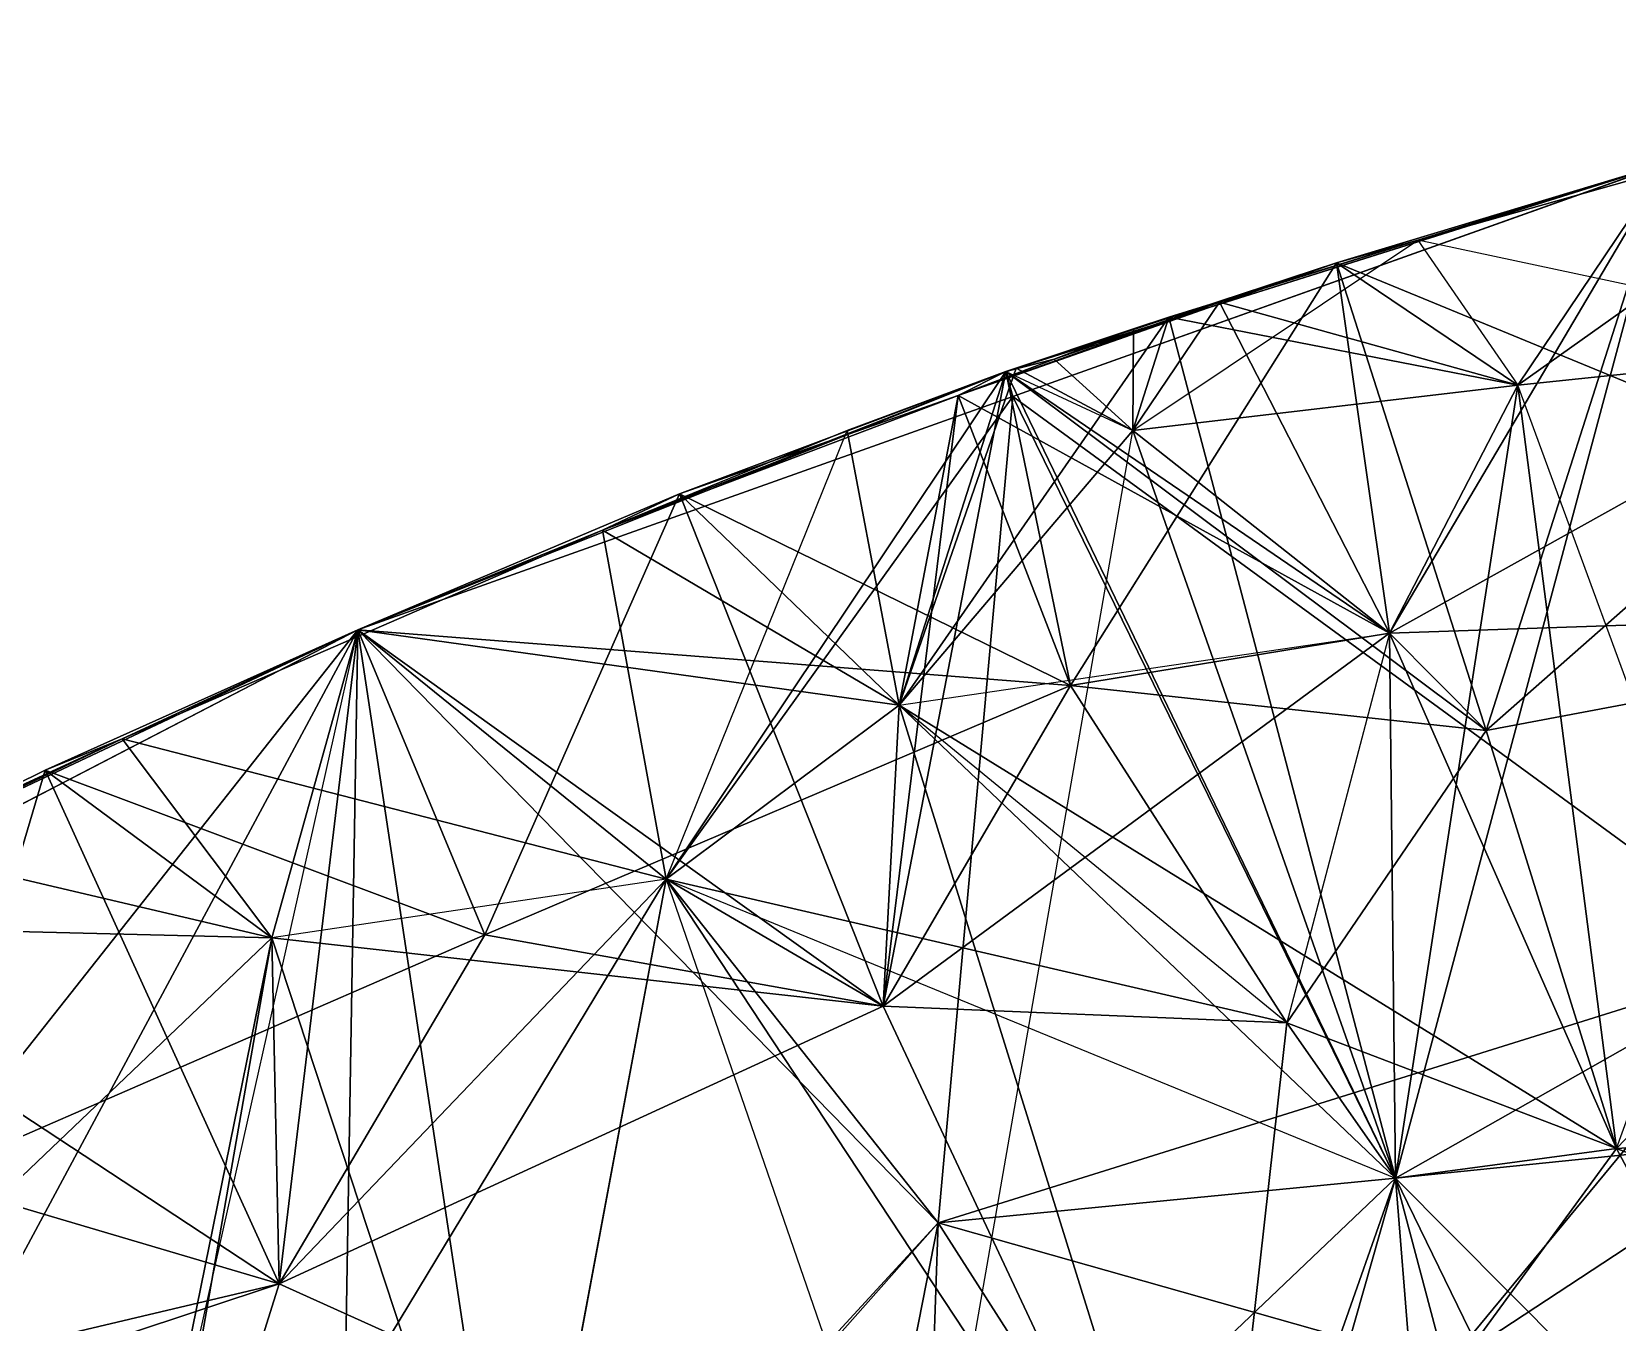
# Model space of a CAD drawing. Extents: x -22.5 to 0, y 0 to 22.5.
# Drawn here: x -9.68 to -6.18, y 19.082 to 21.93 of the extents above; entities that cross this region are included whole.
import ezdxf

# ---------------------------------------------------------------- set-up
doc = ezdxf.new("R2010")
doc.units = 0

msp = doc.modelspace()

# ---------------------------------------------------------------- linework, layer by layer
at = {"layer": 'Boundaries'}
for p, q in [((-8.96, 20.61, 58.95), (-6.07, 21.64, 58.95)), ((-7.53, 21.18, 54.58), (-6.07, 21.64, 54.58)), ((-8.96, 20.61, 54.58), (-7.53, 21.18, 54.58)), ((-11.68, 19.2, 58.95), (-8.96, 20.61, 58.95)), ((-10.34, 19.96, 54.58), (-8.96, 20.61, 54.58))]:
    msp.add_line(p, q, dxfattribs=at)
at = {"layer": 'Cylindrical crown wall'}
for points in [[(-6.07, 21.64, 58.95), (-4.94, 21.93, 57.58), (-6.07, 21.64, 56.77), (-7.17, 21.3, 57.58)], [(-6.07, 21.64, 55.67), (-5.32, 21.84, 55.13), (-6.07, 21.64, 54.58), (-6.8, 21.42, 55.13)], [(-6.07, 21.64, 56.77), (-5.32, 21.84, 56.22), (-6.07, 21.64, 55.67), (-6.8, 21.42, 56.22)], [(-8.96, 20.61, 58.95), (-6.07, 21.64, 58.95), (-7.53, 21.18, 57.86)], [(-6.07, 21.64, 58.95), (-7.17, 21.3, 57.58), (-7.53, 21.18, 57.86)], [(-6.8, 21.42, 56.22), (-6.07, 21.64, 55.67), (-6.8, 21.42, 55.13), (-7.53, 21.18, 55.67)], [(-7.53, 21.18, 57.13), (-7.17, 21.3, 57.58), (-6.07, 21.64, 56.77), (-6.8, 21.42, 56.22)], [(-6.07, 21.64, 54.58), (-7.53, 21.18, 54.58), (-6.8, 21.42, 55.13)], [(-7.53, 21.18, 55.67), (-6.8, 21.42, 55.13), (-7.53, 21.18, 54.58), (-8.25, 20.91, 55.13)], [(-8.25, 20.91, 56.22), (-7.53, 21.18, 57.13), (-6.8, 21.42, 56.22), (-7.53, 21.18, 55.67)], [(-7.88, 21.05, 57.58), (-7.53, 21.18, 57.86), (-7.17, 21.3, 57.58), (-7.53, 21.18, 57.13)], [(-8.96, 20.61, 58.95), (-7.53, 21.18, 57.86), (-7.88, 21.05, 57.58)], [(-8.25, 20.91, 56.22), (-7.53, 21.18, 55.67), (-8.25, 20.91, 55.13), (-8.96, 20.61, 55.67)], [(-8.96, 20.61, 56.77), (-7.88, 21.05, 57.58), (-7.53, 21.18, 57.13), (-8.25, 20.91, 56.22)], [(-7.53, 21.18, 54.58), (-8.96, 20.61, 54.58), (-8.25, 20.91, 55.13)], [(-8.96, 20.61, 58.95), (-7.88, 21.05, 57.58), (-8.96, 20.61, 56.77), (-10, 20.13, 57.58)], [(-8.96, 20.61, 55.67), (-8.25, 20.91, 55.13), (-8.96, 20.61, 54.58), (-9.65, 20.3, 55.13)], [(-8.96, 20.61, 56.77), (-8.25, 20.91, 56.22), (-8.96, 20.61, 55.67), (-9.65, 20.3, 56.22)], [(-11.68, 19.2, 58.95), (-8.96, 20.61, 58.95), (-10.34, 19.96, 57.86)], [(-8.96, 20.61, 58.95), (-10, 20.13, 57.58), (-10.34, 19.96, 57.86)], [(-9.65, 20.3, 56.22), (-8.96, 20.61, 55.67), (-9.65, 20.3, 55.13), (-10.34, 19.96, 55.67)], [(-10.34, 19.96, 57.13), (-10, 20.13, 57.58), (-8.96, 20.61, 56.77), (-9.65, 20.3, 56.22)], [(-8.96, 20.61, 54.58), (-10.34, 19.96, 54.58), (-9.65, 20.3, 55.13)], [(-10.34, 19.96, 55.67), (-9.65, 20.3, 55.13), (-10.34, 19.96, 54.58), (-11.02, 19.59, 55.13)], [(-11.02, 19.59, 56.22), (-10.34, 19.96, 57.13), (-9.65, 20.3, 56.22), (-10.34, 19.96, 55.67)]]:
    msp.add_3dface(points, dxfattribs=at)
at = {"layer": 'Elements'}
for points in [[(-5.54, 21.24, 57.22), (-6.6204, 21.4699, 57.1753), (-6.07, 21.64, 58.95), (-5.5052, 21.785, 57.1749)], [(-6.4, 21.15, 57.1), (-6.07, 21.64, 56.77), (-6.6204, 21.4699, 57.1753), (-5.5052, 21.785, 57.1749)], [(-5.54, 21.24, 57.22), (-6.6204, 21.4699, 57.1753), (-5.5052, 21.785, 57.1749), (-6.4, 21.15, 57.1)], [(-6.4, 21.15, 57.1), (-5.5052, 21.785, 57.1749), (-5.54, 21.24, 57.22), (-6.07, 21.64, 56.77)], [(-6.67, 19.4, 58.3), (-6.07, 21.64, 58.95), (-7.53, 21.18, 57.86), (-7.5148, 21.1251, 58.95)], [(-6.07, 21.64, 58.95), (-6.67, 19.4, 58.3), (-7.53, 21.18, 57.86), (-7.17, 21.3, 57.58)], [(-7.53, 21.18, 54.58), (-6.07, 21.64, 54.58), (-6.8, 21.42, 55.13), (-6.4696, 20.3881, 55.6107)], [(-7.5148, 21.1251, 58.95), (-6.67, 19.4, 58.3), (-6.07, 21.64, 58.95), (-5.8156, 19.8839, 59.3929)], [(-6.67, 19.4, 58.3), (-7.17, 21.3, 57.58), (-6.07, 21.64, 58.95), (-6.4, 21.15, 57.1)], [(-6.4, 21.15, 57.1), (-7.17, 21.3, 57.58), (-6.07, 21.64, 58.95), (-6.6204, 21.4699, 57.1753)], [(-6.07, 21.64, 55.67), (-6.4696, 20.3881, 55.6107), (-6.8, 21.42, 55.13), (-5.7757, 20.9981, 55.2675)], [(-6.8, 21.42, 55.13), (-6.4696, 20.3881, 55.6107), (-6.07, 21.64, 54.58), (-5.7757, 20.9981, 55.2675)], [(-6.6204, 21.4699, 57.1753), (-6.4, 21.15, 57.1), (-6.8, 21.42, 56.22), (-6.07, 21.64, 56.77)], [(-6.8, 21.42, 56.22), (-6.8, 21.42, 55.13), (-6.07, 21.64, 55.67), (-6.4696, 20.3881, 55.6107)], [(-6.8, 21.42, 55.13), (-6.07, 21.64, 54.58), (-6.07, 21.64, 55.67), (-5.7757, 20.9981, 55.2675)], [(-6.4, 21.15, 57.1), (-6.8, 21.42, 56.22), (-6.07, 21.64, 56.77), (-6.6829, 20.6025, 56.4883)], [(-6.8, 21.42, 56.22), (-6.07, 21.64, 55.67), (-6.07, 21.64, 56.77), (-6.6829, 20.6025, 56.4883)], [(-6.8, 21.42, 56.22), (-6.4696, 20.3881, 55.6107), (-6.07, 21.64, 55.67), (-6.6829, 20.6025, 56.4883)], [(-6.07, 21.64, 55.67), (-5.0323, 20.6585, 55.8182), (-6.07, 21.64, 56.77), (-6.6829, 20.6025, 56.4883)], [(-5.54, 21.24, 57.22), (-6.4, 21.15, 57.1), (-6.07, 21.64, 56.77), (-6.6829, 20.6025, 56.4883)], [(-6.07, 21.64, 56.77), (-5.0323, 20.6585, 55.8182), (-5.54, 21.24, 57.22), (-6.6829, 20.6025, 56.4883)], [(-6.4696, 20.3881, 55.6107), (-5.7757, 20.9981, 55.2675), (-6.07, 21.64, 55.67), (-6.6829, 20.6025, 56.4883)], [(-6.07, 21.64, 55.67), (-5.7757, 20.9981, 55.2675), (-5.0323, 20.6585, 55.8182), (-6.6829, 20.6025, 56.4883)], [(-6.67, 19.4, 58.3), (-6.07, 21.64, 58.95), (-5.79, 19.49, 58.43), (-6.4, 21.15, 57.1)], [(-6.07, 21.64, 58.95), (-6.67, 19.4, 58.3), (-5.79, 19.49, 58.43), (-5.8156, 19.8839, 59.3929)], [(-5.54, 21.24, 57.22), (-6.6204, 21.4699, 57.1753), (-6.4, 21.15, 57.1), (-6.07, 21.64, 58.95)], [(-5.79, 19.49, 58.43), (-5.54, 21.24, 57.22), (-6.4, 21.15, 57.1), (-6.07, 21.64, 58.95)], [(-7.25, 21.05, 56.97), (-6.6204, 21.4699, 57.1753), (-7.17, 21.3, 57.58), (-6.4, 21.15, 57.1)], [(-6.6204, 21.4699, 57.1753), (-7.0587, 21.3332, 56.769), (-7.25, 21.05, 56.97), (-7.248, 21.2742, 57.0175)], [(-7.25, 21.05, 56.97), (-7.17, 21.3, 57.58), (-6.6204, 21.4699, 57.1753), (-7.248, 21.2742, 57.0175)], [(-7.25, 21.05, 56.97), (-6.6204, 21.4699, 57.1753), (-6.4, 21.15, 57.1), (-7.0587, 21.3332, 56.769)], [(-6.6204, 21.4699, 57.1753), (-6.8, 21.42, 56.22), (-6.4, 21.15, 57.1), (-7.0587, 21.3332, 56.769)], [(-7.0587, 21.3332, 56.769), (-7.6354, 21.127, 56.4492), (-6.8, 21.42, 56.22), (-6.6829, 20.6025, 56.4883)], [(-6.8, 21.42, 56.22), (-7.6354, 21.127, 56.4492), (-7.53, 21.18, 55.67), (-6.6829, 20.6025, 56.4883)], [(-7.53, 21.18, 54.58), (-6.8, 21.42, 55.13), (-7.53, 21.18, 55.67), (-7.3873, 20.4873, 55.266)], [(-7.53, 21.18, 55.67), (-6.8, 21.42, 55.13), (-6.8, 21.42, 56.22), (-6.4696, 20.3881, 55.6107)], [(-6.8, 21.42, 55.13), (-6.4696, 20.3881, 55.6107), (-7.53, 21.18, 55.67), (-7.3873, 20.4873, 55.266)], [(-7.53, 21.18, 54.58), (-6.4696, 20.3881, 55.6107), (-6.8, 21.42, 55.13), (-7.3873, 20.4873, 55.266)], [(-7.53, 21.18, 55.67), (-6.4696, 20.3881, 55.6107), (-6.8, 21.42, 56.22), (-6.6829, 20.6025, 56.4883)], [(-6.4, 21.15, 57.1), (-7.0587, 21.3332, 56.769), (-6.8, 21.42, 56.22), (-6.6829, 20.6025, 56.4883)], [(-7.0587, 21.3332, 56.769), (-7.4231, 21.2077, 56.7607), (-7.6354, 21.127, 56.4492), (-6.6829, 20.6025, 56.4883)], [(-7.0587, 21.3332, 56.769), (-7.4231, 21.2077, 56.7607), (-7.25, 21.05, 56.97), (-7.248, 21.2742, 57.0175)], [(-7.25, 21.05, 56.97), (-7.4231, 21.2077, 56.7607), (-7.0587, 21.3332, 56.769), (-6.6829, 20.6025, 56.4883)], [(-7.25, 21.05, 56.97), (-7.0587, 21.3332, 56.769), (-6.4, 21.15, 57.1), (-6.6829, 20.6025, 56.4883)], [(-6.67, 19.4, 58.3), (-7.53, 21.18, 57.86), (-7.17, 21.3, 57.58), (-7.7652, 20.4436, 56.9389)], [(-7.17, 21.3, 57.58), (-7.25, 21.05, 56.97), (-6.67, 19.4, 58.3), (-7.7652, 20.4436, 56.9389)], [(-7.17, 21.3, 57.58), (-7.53, 21.18, 57.86), (-7.5075, 21.1875, 57.495), (-7.7652, 20.4436, 56.9389)], [(-7.5075, 21.1875, 57.495), (-7.25, 21.05, 56.97), (-7.17, 21.3, 57.58), (-7.7652, 20.4436, 56.9389)], [(-7.25, 21.05, 56.97), (-7.5075, 21.1875, 57.495), (-7.17, 21.3, 57.58), (-7.248, 21.2742, 57.0175)], [(-7.17, 21.3, 57.58), (-6.67, 19.4, 58.3), (-7.25, 21.05, 56.97), (-6.4, 21.15, 57.1)], [(-7.25, 21.05, 56.97), (-7.4231, 21.2077, 56.7607), (-7.53, 21.18, 57.13), (-7.248, 21.2742, 57.0175)], [(-7.53, 21.18, 57.13), (-7.5075, 21.1875, 57.495), (-7.25, 21.05, 56.97), (-7.248, 21.2742, 57.0175)], [(-6.1823, 19.4656, 56.7281), (-6.4, 21.15, 57.1), (-5.54, 21.24, 57.22), (-6.6829, 20.6025, 56.4883)], [(-5.54, 21.24, 57.22), (-5.0323, 20.6585, 55.8182), (-6.1823, 19.4656, 56.7281), (-6.6829, 20.6025, 56.4883)], [(-6.4, 21.15, 57.1), (-6.1823, 19.4656, 56.7281), (-5.54, 21.24, 57.22), (-5.79, 19.49, 58.43)], [(-5.54, 21.24, 57.22), (-5.79, 19.49, 58.43), (-6.1823, 19.4656, 56.7281), (-4.7807, 18.9276, 57.6552)], [(-6.1823, 19.4656, 56.7281), (-5.0323, 20.6585, 55.8182), (-5.54, 21.24, 57.22), (-4.7807, 18.9276, 57.6552)], [(-8.28, 20.06, 57.41), (-7.53, 21.18, 57.86), (-8.96, 20.61, 58.95), (-7.5148, 21.1251, 58.95)], [(-7.53, 21.18, 57.86), (-8.28, 20.06, 57.41), (-8.96, 20.61, 58.95), (-7.88, 21.05, 57.58)], [(-8.96, 20.61, 54.58), (-7.53, 21.18, 54.58), (-8.25, 20.91, 55.13), (-7.3873, 20.4873, 55.266)], [(-7.88, 21.05, 57.58), (-8.4204, 20.8298, 57.1747), (-7.53, 21.18, 57.13), (-7.7652, 20.4436, 56.9389)], [(-8.4204, 20.8298, 57.1747), (-7.6354, 21.127, 56.4492), (-7.53, 21.18, 57.13), (-7.7652, 20.4436, 56.9389)], [(-8.28, 20.06, 57.41), (-7.5148, 21.1251, 58.95), (-6.67, 19.4, 58.3), (-7.53, 21.18, 57.86)], [(-8.28, 20.06, 57.41), (-7.53, 21.18, 57.86), (-6.67, 19.4, 58.3), (-7.7652, 20.4436, 56.9389)], [(-7.88, 21.05, 57.58), (-7.53, 21.18, 57.86), (-8.28, 20.06, 57.41), (-7.7652, 20.4436, 56.9389)], [(-8.25, 20.91, 55.13), (-7.53, 21.18, 54.58), (-7.53, 21.18, 55.67), (-7.3873, 20.4873, 55.266)], [(-8.25, 20.91, 56.22), (-7.8004, 19.7797, 55.8131), (-7.53, 21.18, 55.67), (-7.6354, 21.127, 56.4492)], [(-7.53, 21.18, 55.67), (-7.8004, 19.7797, 55.8131), (-8.25, 20.91, 56.22), (-7.3873, 20.4873, 55.266)], [(-8.25, 20.91, 55.13), (-7.53, 21.18, 55.67), (-8.25, 20.91, 56.22), (-7.3873, 20.4873, 55.266)], [(-7.88, 21.05, 57.58), (-7.53, 21.18, 57.13), (-7.5075, 21.1875, 57.495), (-7.7652, 20.4436, 56.9389)], [(-7.5075, 21.1875, 57.495), (-7.53, 21.18, 57.86), (-7.88, 21.05, 57.58), (-7.7652, 20.4436, 56.9389)], [(-7.53, 21.18, 55.67), (-7.6354, 21.127, 56.4492), (-7.8004, 19.7797, 55.8131), (-7.3873, 20.4873, 55.266)], [(-7.6354, 21.127, 56.4492), (-7.4231, 21.2077, 56.7607), (-7.53, 21.18, 57.13), (-7.7652, 20.4436, 56.9389)], [(-7.25, 21.05, 56.97), (-7.4231, 21.2077, 56.7607), (-7.6354, 21.127, 56.4492), (-7.7652, 20.4436, 56.9389)], [(-7.53, 21.18, 57.13), (-7.4231, 21.2077, 56.7607), (-7.25, 21.05, 56.97), (-7.7652, 20.4436, 56.9389)], [(-7.5075, 21.1875, 57.495), (-7.53, 21.18, 57.13), (-7.25, 21.05, 56.97), (-7.7652, 20.4436, 56.9389)], [(-7.6354, 21.127, 56.4492), (-7.4231, 21.2077, 56.7607), (-7.25, 21.05, 56.97), (-6.6829, 20.6025, 56.4883)], [(-7.6354, 21.127, 56.4492), (-7.3873, 20.4873, 55.266), (-7.53, 21.18, 55.67), (-6.6829, 20.6025, 56.4883)], [(-7.53, 21.18, 55.67), (-7.3873, 20.4873, 55.266), (-6.4696, 20.3881, 55.6107), (-6.6829, 20.6025, 56.4883)], [(-6.4, 21.15, 57.1), (-6.67, 19.4, 58.3), (-7.25, 21.05, 56.97), (-6.6829, 20.6025, 56.4883)], [(-6.1823, 19.4656, 56.7281), (-6.67, 19.4, 58.3), (-6.4, 21.15, 57.1), (-6.6829, 20.6025, 56.4883)], [(-6.4, 21.15, 57.1), (-6.1823, 19.4656, 56.7281), (-5.79, 19.49, 58.43), (-6.67, 19.4, 58.3)], [(-8.28, 20.06, 57.41), (-7.5148, 21.1251, 58.95), (-8.96, 20.61, 58.95), (-7.6793, 19.3016, 59.37)], [(-8.25, 20.91, 56.22), (-7.6354, 21.127, 56.4492), (-8.4204, 20.8298, 57.1747), (-7.7652, 20.4436, 56.9389)], [(-8.28, 20.06, 57.41), (-6.67, 19.4, 58.3), (-7.5148, 21.1251, 58.95), (-7.6793, 19.3016, 59.37)], [(-7.8004, 19.7797, 55.8131), (-7.6354, 21.127, 56.4492), (-8.25, 20.91, 56.22), (-7.7652, 20.4436, 56.9389)], [(-7.8004, 19.7797, 55.8131), (-7.7652, 20.4436, 56.9389), (-6.6829, 20.6025, 56.4883), (-7.6354, 21.127, 56.4492)], [(-7.8004, 19.7797, 55.8131), (-7.3873, 20.4873, 55.266), (-7.6354, 21.127, 56.4492), (-6.6829, 20.6025, 56.4883)], [(-7.25, 21.05, 56.97), (-7.7652, 20.4436, 56.9389), (-7.6354, 21.127, 56.4492), (-6.6829, 20.6025, 56.4883)], [(-6.67, 19.4, 58.3), (-5.8156, 19.8839, 59.3929), (-7.5148, 21.1251, 58.95), (-7.6793, 19.3016, 59.37)], [(-8.28, 20.06, 57.41), (-7.88, 21.05, 57.58), (-8.4204, 20.8298, 57.1747), (-8.96, 20.61, 58.95)], [(-8.28, 20.06, 57.41), (-8.4204, 20.8298, 57.1747), (-7.88, 21.05, 57.58), (-7.7652, 20.4436, 56.9389)], [(-6.67, 19.4, 58.3), (-7.7652, 20.4436, 56.9389), (-7.25, 21.05, 56.97), (-6.6829, 20.6025, 56.4883)], [(-5.0323, 20.6585, 55.8182), (-5.7757, 20.9981, 55.2675), (-6.4696, 20.3881, 55.6107), (-6.6829, 20.6025, 56.4883)], [(-8.25, 20.91, 56.22), (-8.96, 20.61, 56.77), (-8.6801, 19.9371, 55.3049), (-7.8004, 19.7797, 55.8131)], [(-8.96, 20.61, 55.67), (-8.25, 20.91, 55.13), (-8.25, 20.91, 56.22), (-8.6801, 19.9371, 55.3049)], [(-8.96, 20.61, 54.58), (-8.25, 20.91, 55.13), (-8.96, 20.61, 55.67), (-8.6801, 19.9371, 55.3049)], [(-8.96, 20.61, 54.58), (-7.3873, 20.4873, 55.266), (-8.25, 20.91, 55.13), (-8.6801, 19.9371, 55.3049)], [(-8.25, 20.91, 56.22), (-8.4204, 20.8298, 57.1747), (-8.96, 20.61, 56.77), (-7.7652, 20.4436, 56.9389)], [(-8.96, 20.61, 56.77), (-8.25, 20.91, 56.22), (-8.6801, 19.9371, 55.3049), (-8.96, 20.61, 55.67)], [(-8.96, 20.61, 56.77), (-7.8004, 19.7797, 55.8131), (-8.25, 20.91, 56.22), (-7.7652, 20.4436, 56.9389)], [(-8.25, 20.91, 55.13), (-7.8004, 19.7797, 55.8131), (-8.25, 20.91, 56.22), (-8.6801, 19.9371, 55.3049)], [(-8.25, 20.91, 55.13), (-7.3873, 20.4873, 55.266), (-7.8004, 19.7797, 55.8131), (-8.6801, 19.9371, 55.3049)], [(-8.25, 20.91, 56.22), (-7.8004, 19.7797, 55.8131), (-8.25, 20.91, 55.13), (-7.3873, 20.4873, 55.266)], [(-8.4204, 20.8298, 57.1747), (-8.28, 20.06, 57.41), (-8.96, 20.61, 58.95), (-9.4805, 20.3698, 57.1754)], [(-8.96, 20.61, 56.77), (-9.4805, 20.3698, 57.1754), (-8.28, 20.06, 57.41), (-8.4204, 20.8298, 57.1747)], [(-8.96, 20.61, 56.77), (-8.4204, 20.8298, 57.1747), (-8.28, 20.06, 57.41), (-7.7652, 20.4436, 56.9389)], [(-5.0323, 20.6585, 55.8182), (-6.4696, 20.3881, 55.6107), (-6.1823, 19.4656, 56.7281), (-6.6829, 20.6025, 56.4883)], [(-11.68, 19.2, 58.95), (-10.34, 19.96, 57.86), (-8.96, 20.61, 58.95), (-10.4315, 17.8695, 59.394)], [(-8.96, 20.61, 58.95), (-10.4315, 17.8695, 59.394), (-9.51, 18.16, 58.31), (-9.0072, 17.8027, 59.5647)], [(-8.96, 20.61, 58.95), (-10.34, 19.96, 57.86), (-9.51, 18.16, 58.31), (-10.4315, 17.8695, 59.394)], [(-10.34, 19.96, 54.58), (-8.96, 20.61, 54.58), (-9.65, 20.3, 55.13), (-9.9184, 19.3981, 55.2678)], [(-9.15, 19.93, 57.23), (-10.34, 19.96, 57.86), (-8.96, 20.61, 58.95), (-10, 20.13, 57.58)], [(-9.15, 19.93, 57.23), (-9.51, 18.16, 58.31), (-8.96, 20.61, 58.95), (-10.34, 19.96, 57.86)], [(-10, 20.13, 57.58), (-8.96, 20.61, 58.95), (-9.15, 19.93, 57.23), (-9.4805, 20.3698, 57.1754)], [(-8.96, 20.61, 54.58), (-8.6801, 19.9371, 55.3049), (-9.65, 20.3, 55.13), (-9.9184, 19.3981, 55.2678)], [(-9.65, 20.3, 56.22), (-9.15, 19.93, 57.23), (-8.96, 20.61, 56.77), (-9.4805, 20.3698, 57.1754)], [(-8.96, 20.61, 54.58), (-8.96, 20.61, 55.67), (-9.65, 20.3, 55.13), (-8.6801, 19.9371, 55.3049)], [(-8.96, 20.61, 55.67), (-9.65, 20.3, 56.22), (-9.65, 20.3, 55.13), (-8.6801, 19.9371, 55.3049)], [(-9.15, 19.93, 57.23), (-9.65, 20.3, 56.22), (-8.96, 20.61, 56.77), (-9.1335, 19.1669, 55.8128)], [(-9.65, 20.3, 56.22), (-8.96, 20.61, 56.77), (-8.6801, 19.9371, 55.3049), (-8.96, 20.61, 55.67)], [(-8.96, 20.61, 56.77), (-9.65, 20.3, 56.22), (-8.6801, 19.9371, 55.3049), (-9.1335, 19.1669, 55.8128)], [(-9.51, 18.16, 58.31), (-8.61, 18.29, 58.52), (-8.96, 20.61, 58.95), (-9.0072, 17.8027, 59.5647)], [(-9.51, 18.16, 58.31), (-9.15, 19.93, 57.23), (-8.96, 20.61, 58.95), (-8.61, 18.29, 58.52)], [(-8.28, 20.06, 57.41), (-9.4805, 20.3698, 57.1754), (-9.15, 19.93, 57.23), (-8.96, 20.61, 58.95)], [(-9.4805, 20.3698, 57.1754), (-8.96, 20.61, 56.77), (-8.28, 20.06, 57.41), (-9.15, 19.93, 57.23)], [(-8.96, 20.61, 56.77), (-8.28, 20.06, 57.41), (-9.15, 19.93, 57.23), (-7.8004, 19.7797, 55.8131)], [(-8.61, 18.29, 58.52), (-8.28, 20.06, 57.41), (-9.15, 19.93, 57.23), (-8.96, 20.61, 58.95)], [(-8.96, 20.61, 56.77), (-7.8004, 19.7797, 55.8131), (-9.15, 19.93, 57.23), (-9.1335, 19.1669, 55.8128)], [(-7.8004, 19.7797, 55.8131), (-9.1335, 19.1669, 55.8128), (-8.96, 20.61, 56.77), (-8.6801, 19.9371, 55.3049)], [(-8.61, 18.29, 58.52), (-7.6793, 19.3016, 59.37), (-8.96, 20.61, 58.95), (-9.0072, 17.8027, 59.5647)], [(-8.96, 20.61, 58.95), (-8.61, 18.29, 58.52), (-8.28, 20.06, 57.41), (-7.6793, 19.3016, 59.37)], [(-8.28, 20.06, 57.41), (-7.8004, 19.7797, 55.8131), (-8.96, 20.61, 56.77), (-7.7652, 20.4436, 56.9389)], [(-7.7652, 20.4436, 56.9389), (-7.8004, 19.7797, 55.8131), (-6.6829, 20.6025, 56.4883), (-6.9097, 19.7425, 56.1673)], [(-7.8004, 19.7797, 55.8131), (-6.9097, 19.7425, 56.1673), (-7.3873, 20.4873, 55.266), (-6.6829, 20.6025, 56.4883)], [(-6.1823, 19.4656, 56.7281), (-6.9097, 19.7425, 56.1673), (-7.7652, 20.4436, 56.9389), (-6.6829, 20.6025, 56.4883)], [(-6.1823, 19.4656, 56.7281), (-7.7652, 20.4436, 56.9389), (-6.67, 19.4, 58.3), (-6.6829, 20.6025, 56.4883)], [(-7.3873, 20.4873, 55.266), (-6.9097, 19.7425, 56.1673), (-6.4696, 20.3881, 55.6107), (-6.6829, 20.6025, 56.4883)], [(-6.4696, 20.3881, 55.6107), (-6.9097, 19.7425, 56.1673), (-6.1823, 19.4656, 56.7281), (-6.6829, 20.6025, 56.4883)], [(-7.8004, 19.7797, 55.8131), (-7.7652, 20.4436, 56.9389), (-8.28, 20.06, 57.41), (-6.9097, 19.7425, 56.1673)], [(-8.28, 20.06, 57.41), (-7.7652, 20.4436, 56.9389), (-7.0781, 18.2391, 57.6184), (-6.9097, 19.7425, 56.1673)], [(-6.67, 19.4, 58.3), (-7.0781, 18.2391, 57.6184), (-8.28, 20.06, 57.41), (-7.7652, 20.4436, 56.9389)], [(-6.67, 19.4, 58.3), (-7.7652, 20.4436, 56.9389), (-6.1823, 19.4656, 56.7281), (-6.9097, 19.7425, 56.1673)], [(-7.0781, 18.2391, 57.6184), (-7.7652, 20.4436, 56.9389), (-6.67, 19.4, 58.3), (-6.9097, 19.7425, 56.1673)], [(-9.15, 19.93, 57.23), (-9.65, 20.3, 56.22), (-10.34, 19.96, 57.13), (-9.4805, 20.3698, 57.1754)], [(-10.34, 19.96, 57.13), (-9.15, 19.93, 57.23), (-9.4805, 20.3698, 57.1754), (-10, 20.13, 57.58)], [(-9.65, 20.3, 56.22), (-9.1335, 19.1669, 55.8128), (-10.34, 19.96, 55.67), (-9.9184, 19.3981, 55.2678)], [(-10.34, 19.96, 54.58), (-9.65, 20.3, 55.13), (-10.34, 19.96, 55.67), (-9.9184, 19.3981, 55.2678)], [(-10.34, 19.96, 57.13), (-10.34, 19.96, 55.67), (-9.65, 20.3, 56.22), (-9.1335, 19.1669, 55.8128)], [(-10.34, 19.96, 55.67), (-9.65, 20.3, 55.13), (-9.65, 20.3, 56.22), (-9.9184, 19.3981, 55.2678)], [(-9.15, 19.93, 57.23), (-10.34, 19.96, 57.13), (-9.65, 20.3, 56.22), (-9.1335, 19.1669, 55.8128)], [(-9.65, 20.3, 55.13), (-8.6801, 19.9371, 55.3049), (-9.1335, 19.1669, 55.8128), (-9.9184, 19.3981, 55.2678)], [(-9.65, 20.3, 55.13), (-9.1335, 19.1669, 55.8128), (-9.65, 20.3, 56.22), (-9.9184, 19.3981, 55.2678)], [(-9.65, 20.3, 56.22), (-9.1335, 19.1669, 55.8128), (-9.65, 20.3, 55.13), (-8.6801, 19.9371, 55.3049)], [(-10, 20.13, 57.58), (-10.22, 18.91, 57.57), (-9.15, 19.93, 57.23), (-10.34, 19.96, 57.86)], [(-10, 20.13, 57.58), (-10.22, 18.91, 57.57), (-10.34, 19.96, 57.13), (-9.15, 19.93, 57.23)], [(-8.28, 20.06, 57.41), (-9.4733, 18.0861, 56.7449), (-9.15, 19.93, 57.23), (-9.1335, 19.1669, 55.8128)], [(-8.28, 20.06, 57.41), (-7.0781, 18.2391, 57.6184), (-9.4733, 18.0861, 56.7449), (-9.1335, 19.1669, 55.8128)], [(-8.61, 18.29, 58.52), (-9.4733, 18.0861, 56.7449), (-8.28, 20.06, 57.41), (-7.0781, 18.2391, 57.6184)], [(-8.28, 20.06, 57.41), (-8.61, 18.29, 58.52), (-9.15, 19.93, 57.23), (-9.4733, 18.0861, 56.7449)], [(-9.15, 19.93, 57.23), (-7.8004, 19.7797, 55.8131), (-8.28, 20.06, 57.41), (-9.1335, 19.1669, 55.8128)], [(-7.8004, 19.7797, 55.8131), (-7.0781, 18.2391, 57.6184), (-8.28, 20.06, 57.41), (-9.1335, 19.1669, 55.8128)], [(-8.61, 18.29, 58.52), (-8.28, 20.06, 57.41), (-7.71, 18.41, 58.7), (-7.0781, 18.2391, 57.6184)], [(-8.28, 20.06, 57.41), (-8.61, 18.29, 58.52), (-7.71, 18.41, 58.7), (-7.6793, 19.3016, 59.37)], [(-8.28, 20.06, 57.41), (-6.67, 19.4, 58.3), (-7.71, 18.41, 58.7), (-7.0781, 18.2391, 57.6184)], [(-8.28, 20.06, 57.41), (-7.71, 18.41, 58.7), (-6.67, 19.4, 58.3), (-7.6793, 19.3016, 59.37)], [(-8.28, 20.06, 57.41), (-7.0781, 18.2391, 57.6184), (-7.8004, 19.7797, 55.8131), (-6.9097, 19.7425, 56.1673)], [(-10.34, 19.96, 55.67), (-9.1335, 19.1669, 55.8128), (-10.5158, 18.7086, 55.6341), (-9.9184, 19.3981, 55.2678)], [(-10.34, 19.96, 57.13), (-10.5158, 18.7086, 55.6341), (-10.34, 19.96, 55.67), (-9.1335, 19.1669, 55.8128)], [(-10.22, 18.91, 57.57), (-10.5158, 18.7086, 55.6341), (-10.34, 19.96, 57.13), (-9.1335, 19.1669, 55.8128)], [(-10.34, 19.96, 57.86), (-10.22, 18.91, 57.57), (-9.51, 18.16, 58.31), (-10.4315, 17.8695, 59.394)], [(-10.22, 18.91, 57.57), (-10.34, 19.96, 57.13), (-9.15, 19.93, 57.23), (-9.1335, 19.1669, 55.8128)], [(-9.15, 19.93, 57.23), (-9.51, 18.16, 58.31), (-10.34, 19.96, 57.86), (-10.22, 18.91, 57.57)], [(-9.15, 19.93, 57.23), (-9.51, 18.16, 58.31), (-10.22, 18.91, 57.57), (-9.4733, 18.0861, 56.7449)], [(-9.15, 19.93, 57.23), (-9.4733, 18.0861, 56.7449), (-10.22, 18.91, 57.57), (-9.1335, 19.1669, 55.8128)], [(-9.15, 19.93, 57.23), (-8.61, 18.29, 58.52), (-9.51, 18.16, 58.31), (-9.4733, 18.0861, 56.7449)], [(-5.8156, 19.8839, 59.3929), (-7.6793, 19.3016, 59.37), (-6.67, 19.4, 58.3), (-6.5593, 18.9841, 59.5435)], [(-5.79, 19.49, 58.43), (-5.8156, 19.8839, 59.3929), (-6.67, 19.4, 58.3), (-6.5593, 18.9841, 59.5435)], [(-5.8156, 19.8839, 59.3929), (-6.5593, 18.9841, 59.5435), (-5.79, 19.49, 58.43), (-5.6307, 18.9984, 59.6144)], [(-6.1823, 19.4656, 56.7281), (-7.0781, 18.2391, 57.6184), (-6.67, 19.4, 58.3), (-6.9097, 19.7425, 56.1673)], [(-6.67, 19.4, 58.3), (-7.0781, 18.2391, 57.6184), (-6.1823, 19.4656, 56.7281), (-5.5404, 18.2642, 58.1037)], [(-5.79, 19.49, 58.43), (-6.67, 19.4, 58.3), (-6.1823, 19.4656, 56.7281), (-5.5404, 18.2642, 58.1037)], [(-5.79, 19.49, 58.43), (-6.5593, 18.9841, 59.5435), (-6.67, 19.4, 58.3), (-6.1785, 18.3906, 58.9012)], [(-6.67, 19.4, 58.3), (-5.5404, 18.2642, 58.1037), (-5.79, 19.49, 58.43), (-6.1785, 18.3906, 58.9012)], [(-5.79, 19.49, 58.43), (-5.6307, 18.9984, 59.6144), (-6.5593, 18.9841, 59.5435), (-6.1785, 18.3906, 58.9012)], [(-6.1823, 19.4656, 56.7281), (-4.7807, 18.9276, 57.6552), (-5.79, 19.49, 58.43), (-5.5404, 18.2642, 58.1037)], [(-6.67, 19.4, 58.3), (-7.6793, 19.3016, 59.37), (-7.71, 18.41, 58.7), (-6.5593, 18.9841, 59.5435)], [(-7.71, 18.41, 58.7), (-7.0781, 18.2391, 57.6184), (-6.67, 19.4, 58.3), (-7.0721, 17.9832, 58.9396)], [(-6.67, 19.4, 58.3), (-6.5593, 18.9841, 59.5435), (-7.71, 18.41, 58.7), (-7.0721, 17.9832, 58.9396)], [(-6.67, 19.4, 58.3), (-6.543, 17.8228, 58.2397), (-7.0781, 18.2391, 57.6184), (-5.5404, 18.2642, 58.1037)], [(-7.0781, 18.2391, 57.6184), (-6.543, 17.8228, 58.2397), (-6.67, 19.4, 58.3), (-7.0721, 17.9832, 58.9396)], [(-6.543, 17.8228, 58.2397), (-6.1785, 18.3906, 58.9012), (-6.67, 19.4, 58.3), (-7.0721, 17.9832, 58.9396)], [(-6.67, 19.4, 58.3), (-6.1785, 18.3906, 58.9012), (-6.5593, 18.9841, 59.5435), (-7.0721, 17.9832, 58.9396)], [(-6.543, 17.8228, 58.2397), (-5.5404, 18.2642, 58.1037), (-6.67, 19.4, 58.3), (-6.1785, 18.3906, 58.9012)], [(-8.61, 18.29, 58.52), (-7.8869, 18.2462, 59.5945), (-7.6793, 19.3016, 59.37), (-9.0072, 17.8027, 59.5647)], [(-7.71, 18.41, 58.7), (-7.6793, 19.3016, 59.37), (-8.61, 18.29, 58.52), (-7.8869, 18.2462, 59.5945)], [(-7.6793, 19.3016, 59.37), (-7.8869, 18.2462, 59.5945), (-7.71, 18.41, 58.7), (-7.0913, 18.3827, 59.6371)], [(-7.71, 18.41, 58.7), (-6.5593, 18.9841, 59.5435), (-7.6793, 19.3016, 59.37), (-7.0913, 18.3827, 59.6371)], [(-9.4733, 18.0861, 56.7449), (-10.5158, 18.7086, 55.6341), (-10.22, 18.91, 57.57), (-9.1335, 19.1669, 55.8128)]]:
    msp.add_3dface(points, dxfattribs=at)
at = {"layer": 'Faces'}
for points in [[(-6.07, 21.64, 56.77), (-5.5052, 21.785, 57.1749), (-6.6204, 21.4699, 57.1753)], [(-6.6204, 21.4699, 57.1753), (-5.5052, 21.785, 57.1749), (-6.07, 21.64, 58.95)], [(-7.53, 21.18, 57.86), (-7.17, 21.3, 57.58), (-6.07, 21.64, 58.95)], [(-7.53, 21.18, 54.58), (-6.07, 21.64, 54.58), (-6.8, 21.42, 55.13)], [(-7.53, 21.18, 54.58), (-6.4696, 20.3881, 55.6107), (-6.07, 21.64, 54.58)], [(-6.07, 21.64, 58.95), (-7.5148, 21.1251, 58.95), (-7.53, 21.18, 57.86)], [(-6.07, 21.64, 58.95), (-5.8156, 19.8839, 59.3929), (-7.5148, 21.1251, 58.95)], [(-7.17, 21.3, 57.58), (-6.6204, 21.4699, 57.1753), (-6.07, 21.64, 58.95)], [(-6.8, 21.42, 55.13), (-6.07, 21.64, 54.58), (-6.07, 21.64, 55.67)], [(-6.8, 21.42, 56.22), (-6.8, 21.42, 55.13), (-6.07, 21.64, 55.67)], [(-6.8, 21.42, 56.22), (-6.07, 21.64, 55.67), (-6.07, 21.64, 56.77)], [(-6.8, 21.42, 56.22), (-6.07, 21.64, 56.77), (-6.6204, 21.4699, 57.1753)], [(-6.4696, 20.3881, 55.6107), (-5.7757, 20.9981, 55.2675), (-6.07, 21.64, 54.58)], [(-7.17, 21.3, 57.58), (-7.248, 21.2742, 57.0175), (-6.6204, 21.4699, 57.1753)], [(-6.6204, 21.4699, 57.1753), (-7.248, 21.2742, 57.0175), (-7.0587, 21.3332, 56.769)], [(-6.6204, 21.4699, 57.1753), (-7.0587, 21.3332, 56.769), (-6.8, 21.42, 56.22)], [(-7.0587, 21.3332, 56.769), (-7.6354, 21.127, 56.4492), (-6.8, 21.42, 56.22)], [(-6.8, 21.42, 56.22), (-7.6354, 21.127, 56.4492), (-7.53, 21.18, 55.67)], [(-7.53, 21.18, 54.58), (-6.8, 21.42, 55.13), (-7.53, 21.18, 55.67)], [(-7.53, 21.18, 55.67), (-6.8, 21.42, 55.13), (-6.8, 21.42, 56.22)], [(-7.0587, 21.3332, 56.769), (-7.4231, 21.2077, 56.7607), (-7.6354, 21.127, 56.4492)], [(-7.0587, 21.3332, 56.769), (-7.248, 21.2742, 57.0175), (-7.4231, 21.2077, 56.7607)], [(-7.17, 21.3, 57.58), (-7.53, 21.18, 57.86), (-7.5075, 21.1875, 57.495)], [(-7.5075, 21.1875, 57.495), (-7.248, 21.2742, 57.0175), (-7.17, 21.3, 57.58)], [(-7.4231, 21.2077, 56.7607), (-7.248, 21.2742, 57.0175), (-7.53, 21.18, 57.13)], [(-7.53, 21.18, 57.13), (-7.248, 21.2742, 57.0175), (-7.5075, 21.1875, 57.495)], [(-8.96, 20.61, 58.95), (-7.88, 21.05, 57.58), (-7.53, 21.18, 57.86)], [(-7.53, 21.18, 57.86), (-7.5148, 21.1251, 58.95), (-8.96, 20.61, 58.95)], [(-8.96, 20.61, 54.58), (-7.53, 21.18, 54.58), (-8.25, 20.91, 55.13)], [(-8.96, 20.61, 54.58), (-7.3873, 20.4873, 55.266), (-7.53, 21.18, 54.58)], [(-7.88, 21.05, 57.58), (-8.4204, 20.8298, 57.1747), (-7.53, 21.18, 57.13)], [(-8.4204, 20.8298, 57.1747), (-7.6354, 21.127, 56.4492), (-7.53, 21.18, 57.13)], [(-8.25, 20.91, 55.13), (-7.53, 21.18, 55.67), (-8.25, 20.91, 56.22)], [(-8.25, 20.91, 55.13), (-7.53, 21.18, 54.58), (-7.53, 21.18, 55.67)], [(-7.53, 21.18, 55.67), (-7.6354, 21.127, 56.4492), (-8.25, 20.91, 56.22)], [(-7.5075, 21.1875, 57.495), (-7.53, 21.18, 57.86), (-7.88, 21.05, 57.58)], [(-7.88, 21.05, 57.58), (-7.53, 21.18, 57.13), (-7.5075, 21.1875, 57.495)], [(-7.6354, 21.127, 56.4492), (-7.4231, 21.2077, 56.7607), (-7.53, 21.18, 57.13)], [(-7.53, 21.18, 54.58), (-7.3873, 20.4873, 55.266), (-6.4696, 20.3881, 55.6107)], [(-7.5148, 21.1251, 58.95), (-7.6793, 19.3016, 59.37), (-8.96, 20.61, 58.95)], [(-8.25, 20.91, 56.22), (-7.6354, 21.127, 56.4492), (-8.4204, 20.8298, 57.1747)], [(-5.8156, 19.8839, 59.3929), (-7.6793, 19.3016, 59.37), (-7.5148, 21.1251, 58.95)], [(-7.88, 21.05, 57.58), (-8.96, 20.61, 58.95), (-8.4204, 20.8298, 57.1747)], [(-5.0323, 20.6585, 55.8182), (-5.7757, 20.9981, 55.2675), (-6.4696, 20.3881, 55.6107)], [(-8.96, 20.61, 55.67), (-8.25, 20.91, 55.13), (-8.25, 20.91, 56.22)], [(-8.96, 20.61, 54.58), (-8.25, 20.91, 55.13), (-8.96, 20.61, 55.67)], [(-8.96, 20.61, 56.77), (-8.96, 20.61, 55.67), (-8.25, 20.91, 56.22)], [(-8.25, 20.91, 56.22), (-8.4204, 20.8298, 57.1747), (-8.96, 20.61, 56.77)], [(-8.96, 20.61, 58.95), (-9.4805, 20.3698, 57.1754), (-8.4204, 20.8298, 57.1747)], [(-8.96, 20.61, 56.77), (-8.4204, 20.8298, 57.1747), (-9.4805, 20.3698, 57.1754)], [(-5.0323, 20.6585, 55.8182), (-6.4696, 20.3881, 55.6107), (-6.1823, 19.4656, 56.7281)], [(-6.1823, 19.4656, 56.7281), (-4.7807, 18.9276, 57.6552), (-5.0323, 20.6585, 55.8182)], [(-11.68, 19.2, 58.95), (-10.34, 19.96, 57.86), (-8.96, 20.61, 58.95)], [(-8.96, 20.61, 58.95), (-10.4315, 17.8695, 59.394), (-11.68, 19.2, 58.95)], [(-8.96, 20.61, 58.95), (-9.0072, 17.8027, 59.5647), (-10.4315, 17.8695, 59.394)], [(-10.34, 19.96, 57.86), (-10, 20.13, 57.58), (-8.96, 20.61, 58.95)], [(-10.34, 19.96, 54.58), (-8.96, 20.61, 54.58), (-9.65, 20.3, 55.13)], [(-10.34, 19.96, 54.58), (-9.9184, 19.3981, 55.2678), (-8.96, 20.61, 54.58)], [(-10, 20.13, 57.58), (-9.4805, 20.3698, 57.1754), (-8.96, 20.61, 58.95)], [(-8.96, 20.61, 54.58), (-9.9184, 19.3981, 55.2678), (-8.6801, 19.9371, 55.3049)], [(-8.96, 20.61, 54.58), (-8.96, 20.61, 55.67), (-9.65, 20.3, 55.13)], [(-8.96, 20.61, 55.67), (-9.65, 20.3, 56.22), (-9.65, 20.3, 55.13)], [(-9.65, 20.3, 56.22), (-8.96, 20.61, 55.67), (-8.96, 20.61, 56.77)], [(-8.96, 20.61, 56.77), (-9.4805, 20.3698, 57.1754), (-9.65, 20.3, 56.22)], [(-7.6793, 19.3016, 59.37), (-9.0072, 17.8027, 59.5647), (-8.96, 20.61, 58.95)], [(-8.96, 20.61, 54.58), (-8.6801, 19.9371, 55.3049), (-7.3873, 20.4873, 55.266)], [(-7.3873, 20.4873, 55.266), (-8.6801, 19.9371, 55.3049), (-7.8004, 19.7797, 55.8131)], [(-7.8004, 19.7797, 55.8131), (-6.9097, 19.7425, 56.1673), (-7.3873, 20.4873, 55.266)], [(-7.3873, 20.4873, 55.266), (-6.9097, 19.7425, 56.1673), (-6.4696, 20.3881, 55.6107)], [(-9.65, 20.3, 56.22), (-9.4805, 20.3698, 57.1754), (-10.34, 19.96, 57.13)], [(-9.4805, 20.3698, 57.1754), (-10, 20.13, 57.58), (-10.34, 19.96, 57.13)], [(-6.4696, 20.3881, 55.6107), (-6.9097, 19.7425, 56.1673), (-6.1823, 19.4656, 56.7281)], [(-10.34, 19.96, 54.58), (-9.65, 20.3, 55.13), (-10.34, 19.96, 55.67)], [(-10.34, 19.96, 55.67), (-9.65, 20.3, 55.13), (-9.65, 20.3, 56.22)], [(-10.34, 19.96, 57.13), (-10.34, 19.96, 55.67), (-9.65, 20.3, 56.22)], [(-8.6801, 19.9371, 55.3049), (-9.9184, 19.3981, 55.2678), (-9.1335, 19.1669, 55.8128)], [(-7.8004, 19.7797, 55.8131), (-8.6801, 19.9371, 55.3049), (-9.1335, 19.1669, 55.8128)], [(-5.8156, 19.8839, 59.3929), (-6.5593, 18.9841, 59.5435), (-7.6793, 19.3016, 59.37)], [(-5.8156, 19.8839, 59.3929), (-5.6307, 18.9984, 59.6144), (-6.5593, 18.9841, 59.5435)], [(-7.8004, 19.7797, 55.8131), (-9.1335, 19.1669, 55.8128), (-7.0781, 18.2391, 57.6184)], [(-7.0781, 18.2391, 57.6184), (-6.9097, 19.7425, 56.1673), (-7.8004, 19.7797, 55.8131)], [(-6.1823, 19.4656, 56.7281), (-6.9097, 19.7425, 56.1673), (-7.0781, 18.2391, 57.6184)], [(-7.0781, 18.2391, 57.6184), (-5.5404, 18.2642, 58.1037), (-6.1823, 19.4656, 56.7281)], [(-6.1823, 19.4656, 56.7281), (-5.5404, 18.2642, 58.1037), (-4.7807, 18.9276, 57.6552)], [(-9.1335, 19.1669, 55.8128), (-9.9184, 19.3981, 55.2678), (-10.5158, 18.7086, 55.6341)], [(-7.8869, 18.2462, 59.5945), (-9.0072, 17.8027, 59.5647), (-7.6793, 19.3016, 59.37)], [(-7.6793, 19.3016, 59.37), (-7.0913, 18.3827, 59.6371), (-7.8869, 18.2462, 59.5945)], [(-6.5593, 18.9841, 59.5435), (-7.0913, 18.3827, 59.6371), (-7.6793, 19.3016, 59.37)], [(-9.4733, 18.0861, 56.7449), (-9.1335, 19.1669, 55.8128), (-10.5158, 18.7086, 55.6341)], [(-7.0781, 18.2391, 57.6184), (-9.1335, 19.1669, 55.8128), (-9.4733, 18.0861, 56.7449)]]:
    msp.add_3dface(points, dxfattribs=at)
at = {"layer": 'UpperTendons Crown'}
for p, q in [((-6.67, 19.4, 58.3), (-6.4, 21.15, 57.1)), ((-7.71, 18.41, 58.7), (-7.25, 21.05, 56.97)), ((-8.61, 18.29, 58.52), (-8.28, 20.06, 57.41)), ((-9.51, 18.16, 58.31), (-9.15, 19.93, 57.23))]:
    msp.add_line(p, q, dxfattribs=at)

doc.saveas('drawing.dxf')
